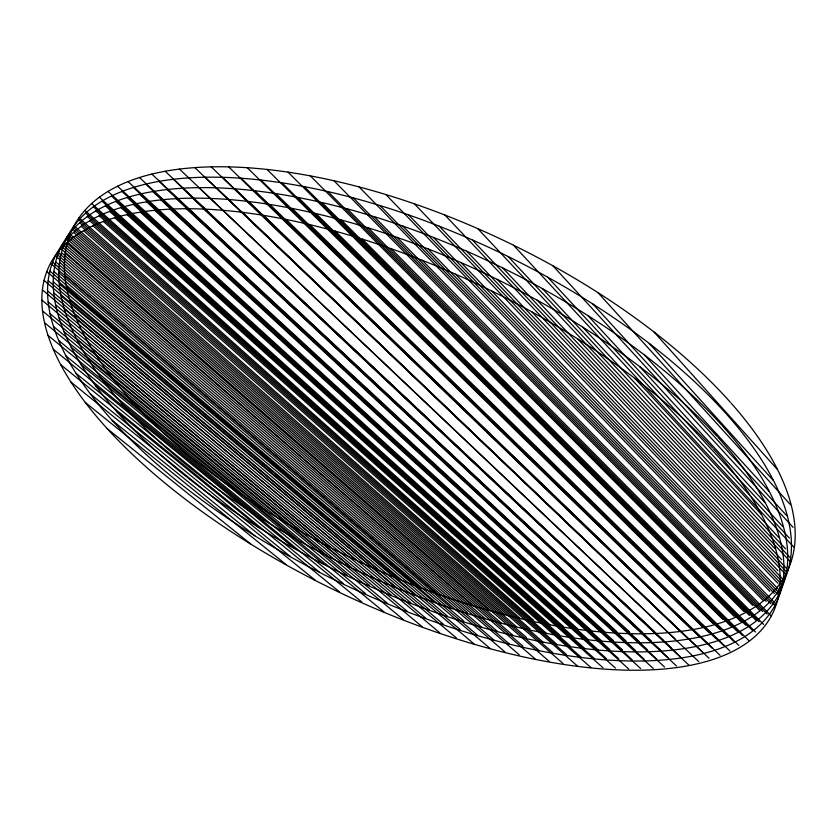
<?xml version="1.0" encoding="UTF-8"?>
<svg xmlns="http://www.w3.org/2000/svg" width="837" height="837" viewBox="0 0 837 837"><rect width="100%" height="100%" fill="white"/><g stroke="black" fill="none" stroke-linecap="round" stroke-linejoin="round"><path stroke-width="1.26" d="M107.262 428.69L250.734 543.998M112.116 420.268L254.929 535.806M85.311 402.471L286.108 564.588M70.925 382.028L315.183 580.156M60.693 364.639L339.351 591.78M116.95 411.877L259.104 527.666M90.333 393.934L290.188 556.396M76.083 373.386L319.179 571.943M65.956 355.913L343.306 583.535M121.763 403.539L263.257 519.557M53.286 349.259L361.762 601.949M95.334 385.449L294.258 548.235M48.023 335.375L383.901 611.878M81.21 364.806L323.166 563.772M126.544 395.242L267.39 511.491M58.642 340.45L365.654 593.674M100.304 376.995L298.307 540.127M53.484 326.472L387.74 603.571M86.305 356.259L327.131 555.642M44.518 322.663L403.361 619.589M71.197 347.229L347.229 575.333M42.52 310.925L422.026 626.589M63.978 331.682L369.525 585.44M105.242 368.594L302.324 532.05M58.904 317.621L391.559 595.306M91.369 347.763L331.086 547.544M50.063 313.676L407.169 611.24M76.397 338.598L351.132 567.172M81.576 330.019L355.024 559.053M41.85 300.033L439.728 632.73M55.577 304.741L410.957 602.943M48.138 301.854L425.792 618.198M47.542 290.878L443.464 624.308M74.566 314.304L377.225 569.097M42.394 289.884L456.385 637.94M64.303 308.822L395.367 587.082M44.058 280.426L473.909 643.81M61.049 295.859L414.723 594.678M53.735 292.835L429.538 609.859M53.212 281.776L447.188 615.917M48.159 280.646L460.088 629.466M69.67 300.075L399.155 578.901M49.885 271.104L477.582 635.283M66.5 287.028L418.469 586.455M46.778 271.596L490.241 648.602M59.291 283.879L433.273 601.552M58.831 272.736L450.881 607.568M53.882 271.47L463.782 621.033M55.671 261.845L481.244 626.808M52.668 262.19L493.903 640.033M64.805 274.965L436.987 593.287M50.513 263.362L505.36 652.274M55.232 255.714L519.233 654.785M59.584 262.347L467.454 612.642M58.517 252.847L497.534 631.506M56.456 253.873L509.001 643.653M60.913 248.62L535.774 659.493M65.244 253.276L471.105 604.283M61.436 252.638L484.885 618.376M64.334 243.557L501.154 623.021M62.367 244.456L512.61 635.074M61.237 246.141L522.853 646.101M66.96 238.963L539.373 650.757M67.535 242.081L549.062 661.261M67.159 243.483L488.515 609.985M70.12 234.329L504.753 614.578M68.236 235.092L516.209 626.536M67.19 236.641L526.452 637.47M72.965 229.38L542.951 642.073M73.625 232.341L552.64 652.473M75.1 236.086L563.008 663.5M74.074 225.781L519.787 618.051M73.112 227.193L530.041 628.88M79.682 222.673L556.207 643.726M81.231 226.272L566.576 654.649M83.595 230.646L577.603 666.179M79.002 217.808L533.598 620.332M78.94 219.849L546.509 633.431M87.32 216.521L570.123 645.84M89.758 220.748L581.16 657.265M93.033 225.77L590.891 667.56M84.872 210.39L550.045 624.831M85.688 213.069L559.754 635.021M93.367 206.833L573.659 637.083M95.889 210.914L584.686 648.403M99.226 215.789L594.427 658.583M103.411 221.46L602.849 667.633M91.662 203.527L563.28 626.369M101.968 201.152L588.202 639.583M105.378 205.871L597.953 649.658M109.626 211.395L606.386 658.583M114.742 217.735L615.457 668.104M99.383 197.208L577.174 628.357M111.488 196.015L601.458 640.776M115.809 201.393L609.901 649.585M120.978 207.586L618.982 658.991M127.046 214.617L628.702 668.993M108.015 191.443L591.696 630.805M121.951 191.464L613.406 640.629M127.182 197.501L622.498 649.92M133.303 204.385L632.217 659.807M140.334 212.127L640.64 668.522M117.567 186.232L604.942 631.935M139.517 194.215L635.722 650.673M146.601 201.811L644.155 659.263M154.636 210.296L653.237 668.47M128.04 181.598L616.879 631.726M133.345 187.488L625.982 640.901M160.913 199.886L656.752 659.137M169.984 209.145L664.547 667.026M139.455 177.538L629.455 631.935M145.69 184.119L639.206 641.581M152.836 191.558L647.65 650.056M151.821 174.086L642.67 632.552M159.02 181.378L651.134 640.891M167.149 189.549L660.236 649.847M176.262 198.651L668.052 657.61M186.4 208.737L676.537 666.011M165.161 171.261L654.597 631.789M173.332 179.285L663.71 640.619M182.487 188.231L671.546 648.246M192.667 198.149L680.052 656.511M203.914 209.093L689.249 665.446M179.484 169.095L675.02 638.934M198.892 187.645L698.749 661.617M242.458 212.347L709.002 658.227M216.385 187.833L702.253 651.95M205.075 177.214L687.01 637.689M194.822 167.609L678.472 629.675M263.592 215.371L720.071 655.35M248.673 201.497L712.528 648.476M235.019 188.838L705.748 642.335M222.558 177.318L699.701 636.884M211.206 166.856L690.452 628.346M228.679 166.877L703.143 627.468M286.055 219.451L730 651.071M269.765 204.448L723.597 645.494M254.835 190.742L716.022 638.767M241.171 178.239L709.221 632.782M292.186 208.434L733.536 641.121M275.896 193.598L727.102 635.702M260.956 180.06L719.506 629.121M247.271 167.724L712.685 623.272M309.931 224.672L738.83 645.411M335.323 231.179L748.665 640.378M316.009 213.571L742.388 635.356M298.275 197.501L737.052 631.234M281.985 182.832L730.586 625.971M267.034 169.451L722.969 619.526M304.312 186.651L740.546 621.399M288.022 172.14L734.049 616.283M362.358 239.131L755.529 632.008M341.339 219.995L752.233 630.219M322.046 202.554L745.913 625.365M347.313 208.894L755.78 620.123M328.031 191.621L749.429 615.425M310.318 175.875L744.02 611.627M391.224 248.725L763.606 624.444M368.311 227.863L759.117 621.734M374.202 216.678L762.685 611.523M353.235 197.877L759.295 610.089M333.984 180.771L752.923 605.549M422.151 260.265L771.044 615.791M397.083 237.373L767.226 614.055M359.125 186.944L762.8 600.108M402.9 226.116L770.814 603.728M380.061 205.578L766.242 601.374M455.464 274.138L775.993 604.105M427.906 248.83L774.685 605.287M385.878 194.561L769.768 591.288M433.618 237.488L778.316 594.845M408.665 214.942L774.392 593.475M491.706 290.973L778.797 589.635M461.103 262.64L779.676 593.464M414.399 203.841L777.939 583.274M466.711 251.215L783.348 582.887M439.299 226.241L781.915 584.467M531.777 311.814L777.971 570.708M497.209 279.401L782.543 578.848M444.928 215.067L785.493 574.151M502.681 267.913L786.267 568.135M472.267 239.884L786.989 572.382M537.124 300.18L781.789 559.765M477.781 228.647L790.609 561.941M577.572 338.807L774.968 548.706M508.101 256.52L789.961 557.494M582.719 327.131L778.881 537.584M542.428 288.639L785.598 548.894M634.812 378.324L760.979 514.033M547.701 277.173L789.364 538.086M513.489 245.199L793.633 546.917M587.825 315.539L782.783 526.546M639.688 366.637L765.07 502.713M552.922 265.8L793.12 527.362M592.899 304.03L786.644 515.582M644.521 355.024L769.13 491.465M597.932 292.615L790.494 504.69M713.532 448.925L716.012 451.645A401.279 168.844 25.6 0 1 440.555 633.619A401.279 168.844 25.6 0 1 76.742 234.946A401.279 168.844 25.6 0 1 712.726 448.057M649.334 343.505L773.158 480.292M717.968 437.343L720.427 440.074A400.023 170.685 25.6 0 1 444.395 625.229A400.023 170.685 25.6 0 1 82.706 225.237A400.023 170.685 25.6 0 1 717.173 436.464M654.095 332.069L777.154 469.201M722.373 425.845L724.821 428.575A398.768 172.506 25.6 0 1 448.213 616.879A398.768 172.506 25.6 0 1 88.628 215.59A398.768 172.506 25.6 0 1 721.578 424.966M726.746 414.42L729.173 417.171A397.523 174.295 25.6 0 1 452.001 608.572A397.523 174.295 25.6 0 1 94.508 206.017A397.523 174.295 25.6 0 1 725.961 413.551M731.088 403.089L733.505 405.84A396.288 176.063 25.6 0 1 455.778 600.307A396.288 176.063 25.6 0 1 100.346 196.496A396.288 176.063 25.6 0 1 730.303 402.21"/></g></svg>
